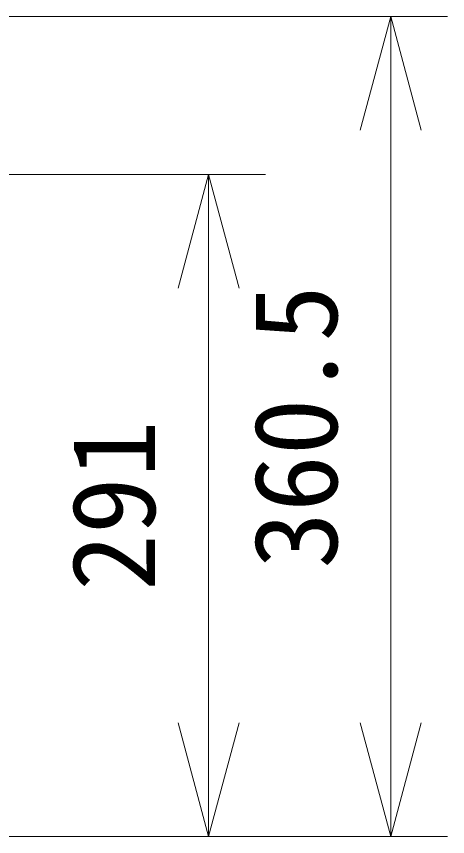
# Model space of a CAD drawing. Units: millimetres, scale not verified. Extents: x -62 to 63, y -56 to 57.
# Drawn here: x -14.66 to -5.19, y 16.52 to 34.54 of the extents above; entities that cross this region are included whole.
import ezdxf
from ezdxf.enums import TextEntityAlignment as Align

# ---------------------------------------------------------------- set-up
doc = ezdxf.new("R2010")
doc.units = ezdxf.units.MM
doc.header["$LTSCALE"] = 0.125
doc.layers.add('0-0_0', color=7, linetype='Continuous', lineweight=20)
doc.layers.add('0-5_SUNPO', color=3, linetype='Continuous', lineweight=18)
doc.styles.add('ＭＳ ゴシック', font='')
doc.styles.get('ＭＳ ゴシック').set_extended_font_data('MS Gothic')

# ---------------------------------------------------------------- blocks, each defined once
blk = doc.blocks.new('_Open30')
at = {"layer": '0-0_0'}
blk.add_line((0, 0), (-1, 0), dxfattribs=at)
blk.add_lwpolyline([(-1, 0.26795), (0, 0), (-1, -0.26795)], dxfattribs=at)
blk = doc.blocks.new('D2')
at = {"layer": '0-5_SUNPO'}
for p, q in [((48.5499, 218.5659), (55.304, 218.5659)), ((54.054, 206.5159), (54.054, 216.0659)), ((49.1874, 204.0159), (55.304, 204.0159))]:
    blk.add_line(p, q, dxfattribs=at)
at = {"layer": '0-5_SUNPO', "xscale": 2.5, "yscale": 2.5}
for p, rotation in [((54.054, 218.5659), 90), ((54.054, 204.0159), 270)]:
    blk.add_blockref('_Open30', p, dxfattribs=dict(at, rotation=rotation))
at = {"layer": '0-5_SUNPO', "color": 7, "style": 'ＭＳ ゴシック'}
blk.add_text('291', height=1.833, rotation=90, dxfattribs=at).set_placement((53.429, 209.4159), align=Align.BOTTOM_LEFT)
blk = doc.blocks.new('D4')
at = {"layer": '0-5_SUNPO'}
for p, q in [((40.2374, 222.0409), (59.304, 222.0409)), ((58.054, 206.5159), (58.054, 219.5409)), ((48.8224, 204.0159), (59.304, 204.0159))]:
    blk.add_line(p, q, dxfattribs=at)
at = {"layer": '0-5_SUNPO', "xscale": 2.5, "yscale": 2.5}
for p, rotation in [((58.054, 222.0409), 90), ((58.054, 204.0159), 270)]:
    blk.add_blockref('_Open30', p, dxfattribs=dict(at, rotation=rotation))
at = {"layer": '0-5_SUNPO', "color": 7, "style": 'ＭＳ ゴシック'}
blk.add_text('360.5', height=1.833, rotation=90, dxfattribs=at).set_placement((57.429, 209.9034), align=Align.BOTTOM_LEFT)

msp = doc.modelspace()

# ---------------------------------------------------------------- block references
at = {"layer": '0-5_SUNPO'}
for name in ['D4', 'D2']:
    msp.add_blockref(name, (-64.4907, -187.4967), dxfattribs=at)

doc.saveas('drawing.dxf')
